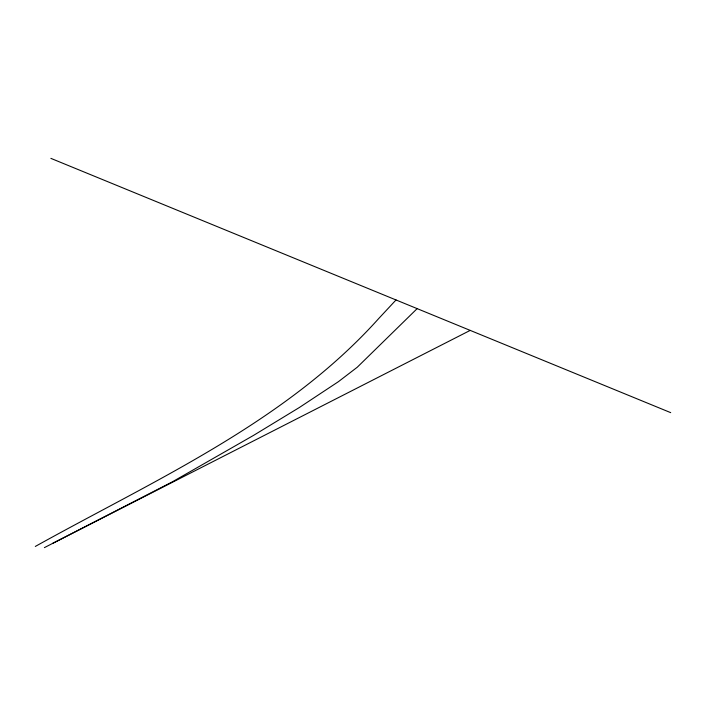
<?xml version="1.0" encoding="UTF-8"?>
<svg xmlns="http://www.w3.org/2000/svg" width="706" height="706" viewBox="0 0 706 706"><rect width="100%" height="100%" fill="white"/><g stroke="black" fill="none" stroke-linecap="round" stroke-linejoin="round"><path stroke-width="1.06" d="M396.022 299.962L378.54 318.733C285.462 422.347 154.711 479.992 35.3 546.444M417.149 308.628L357.262 367.226L338.412 381.681L299.379 407.494L253.604 435.355L172.388 481.819L44.39 547.635M52.676 543.373L470.205 330.39M50.876 158.365L670.7 412.648"/></g></svg>
